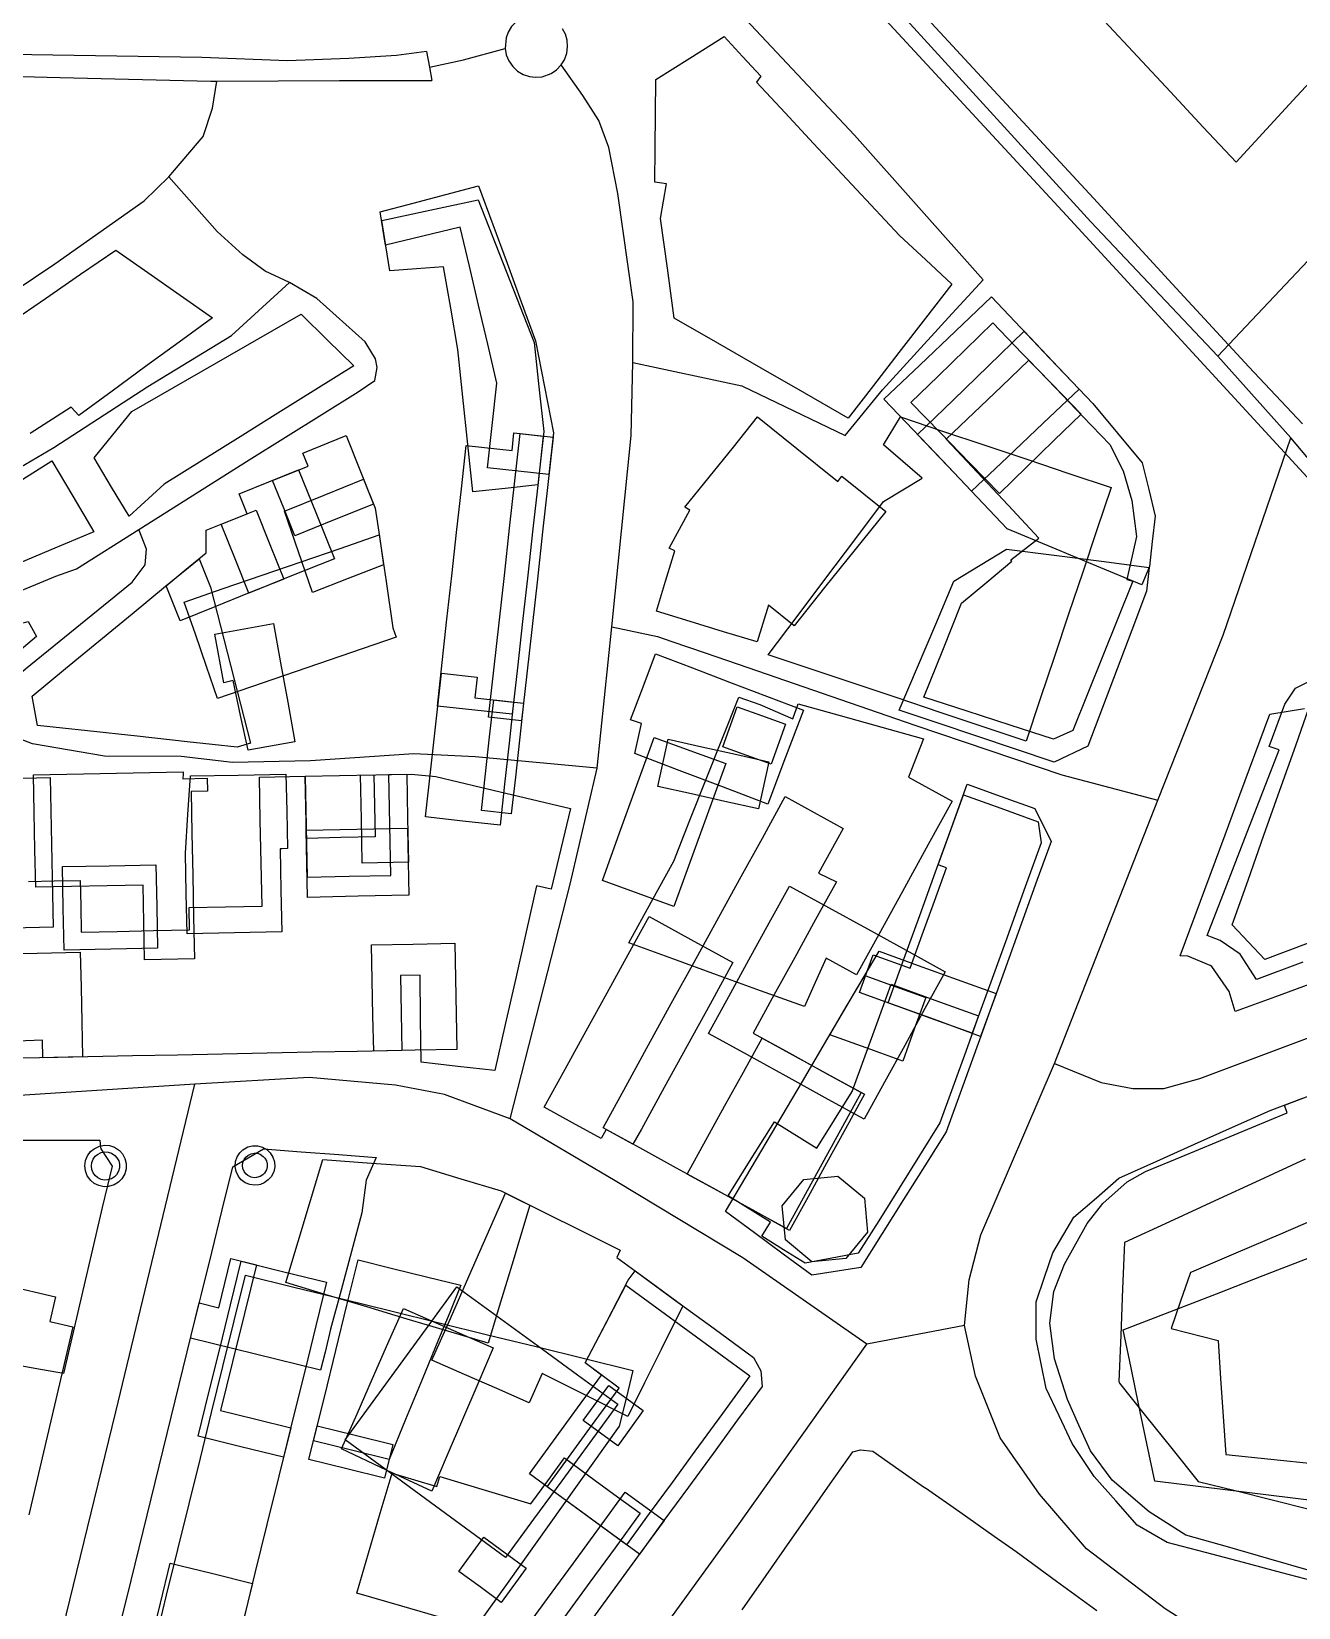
# Model space of a CAD drawing. Header units: metres. Extents: x 2534007 to 2539113, y 1151834 to 1154458.
# Drawn here: x 2538377.9 to 2538502.9, y 1152346 to 1152501.5 of the extents above; entities that cross this region are included whole.
import ezdxf

# ---------------------------------------------------------------- set-up
doc = ezdxf.new("R2010")
doc.units = ezdxf.units.M
for name, color, linetype in [('Buildings', 7, 'Continuous'), ('Rail', 7, 'Continuous'), ('Roads', 7, 'Continuous')]:
    doc.layers.add(name, color=color, linetype=linetype)

msp = doc.modelspace()

# ---------------------------------------------------------------- linework, layer by layer
at = {"layer": 'Buildings'}
for points in [[(2538505.709, 1152498.415), (2538502.71, 1152495.15), (2538499.712, 1152491.885), (2538496.714, 1152488.62), (2538493.468, 1152492.105), (2538490.221, 1152495.59), (2538486.975, 1152499.075), (2538483.728, 1152502.56)], [(2538375.771, 1152472.809), (2538379.237, 1152475.192), (2538382.702, 1152477.575), (2538386.168, 1152479.958), (2538389.346, 1152477.734), (2538392.525, 1152475.51), (2538395.703, 1152473.286), (2538395.703, 1152473.286), (2538392.409, 1152470.876), (2538389.114, 1152468.465), (2538385.82, 1152466.055), (2538382.525, 1152463.644), (2538381.76, 1152464.449), (2538377.713, 1152461.865)], [(2538503.282, 1152409.703), (2538498.728, 1152408.011), (2538497.1, 1152410.511), (2538495.124, 1152411.829), (2538493.841, 1152412.35), (2538495.619, 1152416.925), (2538497.397, 1152421.5), (2538499.175, 1152426.074), (2538500.953, 1152430.649), (2538499.983, 1152430.983), (2538501.513, 1152435.158), (2538502.554, 1152436.754), (2538503.955, 1152437.429)], [(2538504.597, 1152407.764), (2538500.604, 1152406.302), (2538496.611, 1152404.839), (2538496.034, 1152406.82), (2538494.325, 1152409.263), (2538494.159, 1152409.38), (2538491.953, 1152410.309), (2538491.192, 1152410.346), (2538492.666, 1152414.318), (2538494.14, 1152418.289), (2538495.614, 1152422.261), (2538497.088, 1152426.232), (2538498.562, 1152430.204), (2538500.036, 1152434.175), (2538503.45, 1152434.736)], [(2538377.552, 1152417.666), (2538380.105, 1152417.718), (2538382.658, 1152417.769), (2538382.71, 1152415.22), (2538382.761, 1152412.671), (2538386.32, 1152412.743), (2538389.88, 1152412.816), (2538393.439, 1152412.888), (2538393.395, 1152415.091), (2538396.997, 1152415.164), (2538400.598, 1152415.236), (2538400.512, 1152419.479), (2538400.427, 1152423.721), (2538400.341, 1152427.964), (2538404.85, 1152428.055), (2538404.951, 1152423.08), (2538405.051, 1152418.105), (2538409.182, 1152418.189), (2538413.314, 1152418.272), (2538413.214, 1152423.247), (2538413.114, 1152428.221), (2538415.344, 1152428.268), (2538417.738, 1152428.041), (2538422.17, 1152426.983), (2538426.602, 1152425.926), (2538431.034, 1152424.868), (2538431.034, 1152424.868), (2538430.084, 1152420.885), (2538429.134, 1152416.901), (2538427.69, 1152417.246), (2538426.659, 1152412.685), (2538425.627, 1152408.124), (2538424.596, 1152403.563), (2538423.564, 1152399.002), (2538419.93, 1152399.417), (2538416.295, 1152399.832), (2538416.243, 1152404.125), (2538416.19, 1152408.417), (2538414.251, 1152408.378), (2538414.325, 1152404.684), (2538414.4, 1152400.99), (2538409.972, 1152400.901), (2538405.544, 1152400.811), (2538401.116, 1152400.722), (2538396.688, 1152400.633), (2538392.26, 1152400.543), (2538387.832, 1152400.454), (2538383.404, 1152400.364), (2538378.976, 1152400.275), (2538378.941, 1152402.025), (2538374.772, 1152401.852)], [(2538374.159, 1152410.512), (2538378.414, 1152410.599), (2538382.668, 1152410.685), (2538382.738, 1152407.242), (2538382.808, 1152403.798), (2538382.878, 1152400.355), (2538378.648, 1152400.271), (2538374.418, 1152400.187)], [(2538504.038, 1152349.665), (2538499.945, 1152350.838), (2538495.853, 1152352.012), (2538491.76, 1152353.185), (2538488.121, 1152355.479), (2538484.471, 1152358.603), (2538482.341, 1152361.483), (2538481.202, 1152364.02), (2538480.063, 1152366.558), (2538478.804, 1152370.581), (2538478.339, 1152374.083), (2538478.723, 1152377.214), (2538479.76, 1152379.9), (2538482.018, 1152383.924), (2538483.546, 1152385.888), (2538485.96, 1152388.023), (2538487.775, 1152389.068), (2538491.271, 1152390.513), (2538494.767, 1152391.958), (2538498.262, 1152393.403), (2538501.758, 1152394.848), (2538501.474, 1152395.609), (2538505.308, 1152397.035)], [(2538504.986, 1152348.478), (2538501.219, 1152349.472), (2538497.451, 1152350.466), (2538493.684, 1152351.46), (2538489.916, 1152352.454), (2538486.959, 1152354.171), (2538484.837, 1152356.572), (2538482.714, 1152358.974), (2538480.543, 1152362.229), (2538479.256, 1152364.934), (2538477.969, 1152367.639), (2538476.98, 1152372.504), (2538476.976, 1152376.199), (2538477.809, 1152378.615), (2538478.641, 1152381.031), (2538480.695, 1152384.543), (2538482.918, 1152386.471), (2538485.14, 1152388.398), (2538488.872, 1152390.07), (2538492.605, 1152391.742), (2538496.337, 1152393.414), (2538500.069, 1152395.086), (2538503.199, 1152396.251)], [(2538375.848, 1152392.143), (2538380.23, 1152392.15), (2538384.611, 1152392.157), (2538384.666, 1152391.454), (2538384.705, 1152391.303), (2538385.8, 1152389.595), (2538385.8, 1152389.595), (2538384.841, 1152385.498), (2538383.882, 1152381.402), (2538382.923, 1152377.305), (2538381.964, 1152373.209), (2538381.005, 1152369.112), (2538378.167, 1152369.622), (2538375.329, 1152370.132)], [(2538503.506, 1152390.269), (2538499.052, 1152388.213), (2538494.598, 1152386.156), (2538490.144, 1152384.1), (2538485.69, 1152382.044), (2538485.508, 1152377.479), (2538485.326, 1152372.915), (2538485.144, 1152368.35), (2538485.156, 1152368.264), (2538485.199, 1152368.186), (2538487.783, 1152364.952), (2538490.367, 1152361.718), (2538492.951, 1152358.484), (2538496.61, 1152357.57), (2538500.269, 1152356.655), (2538503.927, 1152355.741)], [(2538505.505, 1152384.765), (2538501.1, 1152382.883), (2538496.695, 1152381), (2538492.29, 1152379.118), (2538492.224, 1152379.074), (2538492.16, 1152378.975), (2538491.226, 1152376.268), (2538490.291, 1152373.56), (2538494.923, 1152372.381), (2538495.175, 1152368.637), (2538495.427, 1152364.892), (2538495.679, 1152361.148), (2538500.123, 1152360.682), (2538504.566, 1152360.217)], [(2538386.09, 1152342.264), (2538387.279, 1152347.096), (2538388.467, 1152351.927), (2538389.655, 1152356.758), (2538390.844, 1152361.59), (2538392.032, 1152366.421), (2538393.221, 1152371.253), (2538394.409, 1152376.084), (2538396.327, 1152375.613), (2538397.519, 1152380.458), (2538400.041, 1152379.838), (2538400.041, 1152379.838), (2538398.864, 1152375.05), (2538397.686, 1152370.263), (2538396.509, 1152365.475), (2538399.971, 1152364.624), (2538403.433, 1152363.773), (2538402.257, 1152358.992), (2538401.081, 1152354.211), (2538399.904, 1152349.429), (2538398.728, 1152344.648)], [(2538506.839, 1152356.251), (2538502.3, 1152356.813), (2538497.761, 1152357.375), (2538493.222, 1152357.937), (2538488.683, 1152358.499), (2538487.904, 1152362.232), (2538487.126, 1152365.964), (2538486.347, 1152369.697), (2538485.568, 1152373.429), (2538490.171, 1152375.214), (2538494.774, 1152377), (2538499.376, 1152378.785), (2538503.979, 1152380.57)], [(2538390.072, 1152342.727), (2538391.182, 1152347.24), (2538392.292, 1152351.752), (2538393.402, 1152356.264), (2538394.512, 1152360.777), (2538395.622, 1152365.289), (2538396.732, 1152369.801), (2538397.842, 1152374.314), (2538398.952, 1152378.826), (2538403.732, 1152377.65), (2538408.512, 1152376.475), (2538413.291, 1152375.299), (2538418.071, 1152374.123), (2538422.851, 1152372.947), (2538427.631, 1152371.772), (2538432.41, 1152370.596), (2538437.19, 1152369.42), (2538436.513, 1152366.67), (2538435.836, 1152363.92), (2538435.836, 1152363.92), (2538433.071, 1152360.044), (2538430.306, 1152356.169), (2538427.541, 1152352.293), (2538424.776, 1152348.417), (2538422.011, 1152344.542)], [(2538375.46, 1152377.811), (2538380.231, 1152376.694), (2538379.659, 1152374.247), (2538381.928, 1152373.715), (2538381.928, 1152373.715), (2538380.844, 1152369.083), (2538379.759, 1152364.45), (2538378.675, 1152359.818), (2538377.59, 1152355.186)], [(2538447.967, 1152345.809), (2538450.326, 1152349.183), (2538452.685, 1152352.556), (2538454.678, 1152355.405), (2538456.67, 1152358.253), (2538458.876, 1152361.406), (2538459.649, 1152361.599), (2538460.868, 1152361.453), (2538463.431, 1152359.66), (2538465.969, 1152357.885), (2538466.049, 1152357.829), (2538469.435, 1152355.46), (2538472.821, 1152353.091), (2538475.019, 1152351.554), (2538478.994, 1152348.644), (2538482.968, 1152345.733)], [(2538418.803, 1152344.871), (2538414.381, 1152346.168), (2538409.959, 1152347.464), (2538411.114, 1152351.405), (2538412.27, 1152355.345), (2538413.425, 1152359.286), (2538417.841, 1152357.991), (2538418.128, 1152358.965), (2538422.629, 1152357.615), (2538427.129, 1152356.265), (2538428.782, 1152358.528), (2538430.435, 1152360.79), (2538433.461, 1152358.581), (2538433.461, 1152358.581), (2538435.685, 1152356.955), (2538437.909, 1152355.329), (2538435.428, 1152351.935), (2538432.948, 1152348.54), (2538430.467, 1152345.146)]]:
    msp.add_lwpolyline(points, dxfattribs=at)
for points in [[(2538463.445, 1152469.849), (2538460.943, 1152466.616), (2538458.441, 1152463.383), (2538454.147, 1152465.849), (2538449.854, 1152468.315), (2538445.56, 1152470.78), (2538441.266, 1152473.246), (2538440.594, 1152478.168), (2538439.921, 1152483.09), (2538440.499, 1152486.505), (2538439.343, 1152486.648), (2538439.377, 1152490.026), (2538439.411, 1152493.405), (2538439.445, 1152496.783), (2538442.813, 1152498.906), (2538446.18, 1152501.028), (2538448.004, 1152499.071), (2538449.828, 1152497.114), (2538449.379, 1152496.536), (2538452.202, 1152493.507), (2538455.026, 1152490.478), (2538457.849, 1152487.449), (2538460.673, 1152484.42), (2538463.496, 1152481.391), (2538466.085, 1152479.002), (2538468.674, 1152476.613), (2538466.06, 1152473.231), (2538463.445, 1152469.849)], [(2538421.968, 1152486.308), (2538423.37, 1152482.487), (2538424.772, 1152478.666), (2538426.174, 1152474.844), (2538427.576, 1152471.023), (2538428.473, 1152466.474), (2538429.369, 1152461.925), (2538428.911, 1152457.808), (2538425.883, 1152458.144), (2538422.854, 1152458.48), (2538423.314, 1152462.662), (2538423.774, 1152466.844), (2538422.868, 1152470.685), (2538421.962, 1152474.526), (2538421.056, 1152478.367), (2538420.15, 1152482.208), (2538416.47, 1152481.324), (2538412.79, 1152480.44), (2538412.271, 1152483.723), (2538415.503, 1152484.585), (2538418.736, 1152485.446), (2538421.968, 1152486.308)], [(2538421.911, 1152484.908), (2538423.298, 1152481.395), (2538424.685, 1152477.882), (2538426.072, 1152474.368), (2538427.459, 1152470.855), (2538427.926, 1152466.455), (2538428.393, 1152462.055), (2538428.101, 1152459.421), (2538427.808, 1152456.788), (2538424.602, 1152456.448), (2538421.396, 1152456.108), (2538420.9, 1152460.785), (2538420.404, 1152465.462), (2538419.908, 1152470.139), (2538419.211, 1152474.224), (2538418.514, 1152478.309), (2538415.854, 1152478.105), (2538413.194, 1152477.901), (2538412.8, 1152480.387), (2538412.405, 1152482.873), (2538417.158, 1152483.891), (2538421.911, 1152484.908)], [(2538481.211, 1152466.239), (2538477.676, 1152462.881), (2538474.141, 1152459.524), (2538470.606, 1152456.166), (2538467.726, 1152459.198), (2538464.846, 1152462.229), (2538461.966, 1152465.261), (2538465.501, 1152468.619), (2538469.036, 1152471.976), (2538472.571, 1152475.334), (2538475.451, 1152472.302), (2538478.331, 1152469.271), (2538481.211, 1152466.239)], [(2538390.95, 1152456.858), (2538387.489, 1152453.709), (2538385.756, 1152456.579), (2538384.023, 1152459.449), (2538385.892, 1152461.743), (2538387.761, 1152464.036), (2538391.933, 1152466.436), (2538396.105, 1152468.837), (2538400.277, 1152471.238), (2538404.449, 1152473.638), (2538407.053, 1152471.086), (2538409.656, 1152468.534), (2538405.915, 1152466.199), (2538402.174, 1152463.864), (2538398.432, 1152461.528), (2538394.691, 1152459.193), (2538390.95, 1152456.858)], [(2538481.432, 1152463.781), (2538478.737, 1152461.165), (2538476.041, 1152458.548), (2538473.346, 1152455.932), (2538470.437, 1152458.929), (2538467.529, 1152461.925), (2538464.62, 1152464.922), (2538467.315, 1152467.538), (2538470.01, 1152470.155), (2538472.705, 1152472.771), (2538475.614, 1152469.774), (2538478.523, 1152466.778), (2538481.432, 1152463.781)], [(2538488.151, 1152448.74), (2538487.409, 1152446.937), (2538482.978, 1152448.782), (2538478.546, 1152450.627), (2538474.115, 1152452.472), (2538471.17, 1152455.572), (2538468.224, 1152458.673), (2538465.279, 1152461.773), (2538468.781, 1152465.166), (2538472.283, 1152468.558), (2538475.785, 1152471.951), (2538479.173, 1152468.382), (2538482.56, 1152464.813), (2538485.005, 1152461.889), (2538487.45, 1152458.965), (2538488.089, 1152456.337), (2538488.728, 1152453.709), (2538488.44, 1152451.225), (2538488.151, 1152448.74)], [(2538480.614, 1152432.547), (2538478.679, 1152431.719), (2538474.422, 1152433.099), (2538470.166, 1152434.479), (2538465.909, 1152435.859), (2538467.76, 1152440.486), (2538469.61, 1152445.112), (2538472.102, 1152447.189), (2538474.594, 1152449.266), (2538474.486, 1152449.406), (2538477.257, 1152451.542), (2538474.204, 1152454.802), (2538471.152, 1152458.063), (2538468.099, 1152461.323), (2538470.823, 1152463.918), (2538473.548, 1152466.513), (2538476.272, 1152469.108), (2538478.936, 1152466.331), (2538481.599, 1152463.554), (2538484.263, 1152460.777), (2538485.568, 1152458.167), (2538486.407, 1152455.262), (2538486.887, 1152451.706), (2538485.94, 1152447.453), (2538486.512, 1152447.299), (2538485.037, 1152443.611), (2538483.563, 1152439.923), (2538482.089, 1152436.235), (2538480.614, 1152432.547)], [(2538457.21, 1152457.299), (2538457.405, 1152457.143), (2538457.821, 1152457.66), (2538459.987, 1152455.921), (2538462.153, 1152454.181), (2538459.132, 1152450.42), (2538456.111, 1152446.659), (2538453.09, 1152442.898), (2538450.564, 1152444.926), (2538449.456, 1152441.3), (2538446.14, 1152442.313), (2538442.825, 1152443.325), (2538439.509, 1152444.338), (2538440.415, 1152447.308), (2538441.321, 1152450.278), (2538440.776, 1152450.555), (2538442.795, 1152454.316), (2538442.329, 1152454.603), (2538444.718, 1152457.567), (2538447.107, 1152460.53), (2538449.496, 1152463.494), (2538453.353, 1152460.397), (2538457.21, 1152457.299)], [(2538484.371, 1152456.543), (2538482.973, 1152452.371), (2538481.575, 1152448.199), (2538480.178, 1152444.027), (2538478.78, 1152439.854), (2538477.382, 1152435.682), (2538475.984, 1152431.51), (2538471.742, 1152432.931), (2538467.5, 1152434.353), (2538463.259, 1152435.774), (2538459.017, 1152437.195), (2538454.775, 1152438.617), (2538450.533, 1152440.038), (2538453.383, 1152443.814), (2538456.233, 1152447.59), (2538459.083, 1152451.365), (2538461.933, 1152455.141), (2538465.719, 1152457.449), (2538463.824, 1152459.1), (2538461.929, 1152460.751), (2538463.595, 1152463.504), (2538467.75, 1152462.112), (2538471.905, 1152460.72), (2538476.061, 1152459.327), (2538480.216, 1152457.935), (2538484.371, 1152456.543)], [(2538428.343, 1152461.611), (2538427.835, 1152457.036), (2538427.327, 1152452.46), (2538426.818, 1152447.885), (2538426.31, 1152443.31), (2538425.802, 1152438.734), (2538425.294, 1152434.159), (2538421.595, 1152434.57), (2538417.896, 1152434.98), (2538418.372, 1152439.264), (2538418.848, 1152443.547), (2538419.325, 1152447.831), (2538419.801, 1152452.114), (2538420.277, 1152456.398), (2538420.753, 1152460.681), (2538425.265, 1152460.18), (2538425.459, 1152461.931), (2538428.343, 1152461.611)], [(2538407.716, 1152453.335), (2538403.843, 1152451.775), (2538402.742, 1152454.506), (2538401.641, 1152457.236), (2538405.135, 1152458.645), (2538404.615, 1152459.934), (2538408.888, 1152461.655), (2538410.249, 1152458.28), (2538411.609, 1152454.905), (2538407.716, 1152453.335)], [(2538429.321, 1152461.503), (2538428.803, 1152456.836), (2538428.284, 1152452.169), (2538427.766, 1152447.502), (2538427.248, 1152442.835), (2538426.729, 1152438.168), (2538426.211, 1152433.501), (2538422.956, 1152433.864), (2538423.475, 1152438.531), (2538423.993, 1152443.197), (2538424.512, 1152447.864), (2538425.031, 1152452.531), (2538425.549, 1152457.197), (2538426.068, 1152461.864), (2538429.321, 1152461.503)], [(2538384.018, 1152452.171), (2538379.759, 1152450.379), (2538375.499, 1152448.587), (2538371.24, 1152446.794), (2538366.98, 1152445.002), (2538362.721, 1152443.21), (2538358.016, 1152443.659), (2538358.27, 1152446.935), (2538358.524, 1152450.211), (2538362.157, 1152450.992), (2538365.791, 1152451.772), (2538369.424, 1152452.553), (2538372.901, 1152454.759), (2538376.377, 1152456.965), (2538379.854, 1152459.171), (2538381.936, 1152455.671), (2538384.018, 1152452.171)], [(2538407.736, 1152449.516), (2538403.521, 1152447.817), (2538399.306, 1152446.118), (2538397.937, 1152449.514), (2538396.568, 1152452.91), (2538399.125, 1152453.943), (2538398.335, 1152455.904), (2538401.272, 1152457.087), (2538404.208, 1152458.27), (2538405.972, 1152453.893), (2538407.736, 1152449.516)], [(2538412.596, 1152448.919), (2538409.089, 1152447.548), (2538405.581, 1152446.176), (2538404.199, 1152450.193), (2538402.816, 1152454.21), (2538406.719, 1152455.783), (2538410.621, 1152457.356), (2538411.774, 1152454.498), (2538412.185, 1152451.708), (2538412.596, 1152448.919)], [(2538402.744, 1152447.504), (2538399.336, 1152446.13), (2538395.928, 1152444.757), (2538392.52, 1152443.383), (2538391.129, 1152446.833), (2538393.11, 1152448.466), (2538395.091, 1152450.098), (2538395.088, 1152452.313), (2538397.547, 1152453.305), (2538400.006, 1152454.296), (2538401.375, 1152450.9), (2538402.744, 1152447.504)], [(2538413.819, 1152441.765), (2538409.417, 1152440.25), (2538405.015, 1152438.735), (2538400.612, 1152437.22), (2538396.21, 1152435.705), (2538395.116, 1152438.884), (2538394.022, 1152442.062), (2538392.928, 1152445.241), (2538396.775, 1152446.565), (2538400.622, 1152447.888), (2538404.469, 1152449.212), (2538408.316, 1152450.535), (2538412.163, 1152451.859), (2538412.84, 1152447.271), (2538413.518, 1152442.683), (2538413.819, 1152441.765)], [(2538399.468, 1152431.314), (2538398.136, 1152430.92), (2538393.215, 1152431.457), (2538388.294, 1152431.995), (2538383.372, 1152432.532), (2538378.451, 1152433.069), (2538377.926, 1152435.954), (2538381.217, 1152438.666), (2538384.508, 1152441.378), (2538387.799, 1152444.089), (2538391.09, 1152446.801), (2538394.381, 1152449.513), (2538395.506, 1152446.705), (2538396.497, 1152442.857), (2538397.487, 1152439.009), (2538398.478, 1152435.162), (2538399.468, 1152431.314)], [(2538482.07, 1152431.002), (2538478.753, 1152429.454), (2538474.934, 1152430.734), (2538471.114, 1152432.013), (2538467.295, 1152433.293), (2538463.475, 1152434.573), (2538465.271, 1152438.816), (2538467.066, 1152443.058), (2538468.862, 1152447.301), (2538471.451, 1152448.886), (2538474.039, 1152450.47), (2538478.74, 1152449.866), (2538483.441, 1152449.262), (2538488.142, 1152448.658), (2538487.868, 1152446.298), (2538486.419, 1152442.474), (2538484.969, 1152438.65), (2538483.52, 1152434.826), (2538482.07, 1152431.002)], [(2538371.831, 1152436.3), (2538371.656, 1152436.216), (2538371.698, 1152437.015), (2538370.998, 1152440.708), (2538370.956, 1152440.824), (2538370.554, 1152441.623), (2538374.037, 1152442.476), (2538377.52, 1152443.328), (2538378.338, 1152441.838), (2538375.138, 1152439.1), (2538371.939, 1152436.361), (2538371.831, 1152436.3)], [(2538401.723, 1152443.131), (2538402.431, 1152439.237), (2538403.138, 1152435.344), (2538403.846, 1152431.45), (2538399.215, 1152430.609), (2538398.476, 1152434.054), (2538397.736, 1152437.499), (2538396.819, 1152437.265), (2538395.944, 1152442.081), (2538398.833, 1152442.606), (2538401.723, 1152443.131)], [(2538454.026, 1152434.565), (2538452.261, 1152429.93), (2538450.496, 1152425.294), (2538446.124, 1152426.959), (2538441.751, 1152428.624), (2538437.379, 1152430.289), (2538438.043, 1152433.254), (2538436.961, 1152433.621), (2538438.199, 1152436.871), (2538439.436, 1152440.121), (2538443.084, 1152438.732), (2538446.731, 1152437.343), (2538450.379, 1152435.954), (2538454.026, 1152434.565)], [(2538425.426, 1152435.36), (2538424.977, 1152431.312), (2538424.528, 1152427.263), (2538424.079, 1152423.215), (2538420.408, 1152423.623), (2538416.736, 1152424.031), (2538417.261, 1152428.756), (2538417.786, 1152433.48), (2538418.311, 1152438.205), (2538421.824, 1152437.815), (2538421.598, 1152435.785), (2538425.426, 1152435.36)], [(2538426.405, 1152435.251), (2538426.001, 1152431.612), (2538425.597, 1152427.972), (2538425.193, 1152424.333), (2538422.244, 1152424.66), (2538422.649, 1152428.299), (2538423.053, 1152431.939), (2538423.458, 1152435.578), (2538426.405, 1152435.251)], [(2538449.709, 1152435.114), (2538452.969, 1152433.698), (2538453.511, 1152435.198), (2538457.629, 1152434.046), (2538461.748, 1152432.895), (2538465.866, 1152431.743), (2538464.381, 1152427.97), (2538468.69, 1152425.601), (2538466.332, 1152421.313), (2538463.975, 1152417.026), (2538461.617, 1152412.738), (2538459.259, 1152408.45), (2538456.245, 1152410.108), (2538455.184, 1152407.716), (2538454.123, 1152405.324), (2538449.787, 1152406.894), (2538445.451, 1152408.464), (2538441.115, 1152410.034), (2538436.779, 1152411.604), (2538438.998, 1152415.638), (2538441.216, 1152419.671), (2538442.822, 1152423.719), (2538444.428, 1152427.767), (2538446.034, 1152431.815), (2538447.64, 1152435.863), (2538449.709, 1152435.114)], [(2538508.668, 1152433.67), (2538508.919, 1152433.399), (2538509.565, 1152433.885), (2538512.527, 1152430.478), (2538515.49, 1152427.07), (2538518.452, 1152423.663), (2538521.414, 1152420.255), (2538520.959, 1152418.079), (2538516.676, 1152416.455), (2538512.393, 1152414.832), (2538508.11, 1152413.208), (2538503.827, 1152411.585), (2538499.544, 1152409.961), (2538496.328, 1152413.385), (2538497.893, 1152417.81), (2538499.459, 1152422.235), (2538501.024, 1152426.661), (2538502.59, 1152431.086), (2538504.155, 1152435.511), (2538506.514, 1152435.944), (2538508.668, 1152433.67)], [(2538452.25, 1152433.183), (2538450.821, 1152429.236), (2538448.44, 1152430.098), (2538446.059, 1152430.96), (2538447.489, 1152434.908), (2538449.87, 1152434.046), (2538452.25, 1152433.183)], [(2538446.348, 1152429.306), (2538444.646, 1152424.606), (2538442.943, 1152419.906), (2538441.241, 1152415.206), (2538437.711, 1152416.485), (2538434.181, 1152417.764), (2538435.883, 1152422.464), (2538437.586, 1152427.164), (2538439.288, 1152431.864), (2538442.818, 1152430.585), (2538446.348, 1152429.306)], [(2538450.613, 1152429.473), (2538449.574, 1152424.825), (2538446.265, 1152425.565), (2538442.957, 1152426.304), (2538439.648, 1152427.044), (2538440.685, 1152431.693), (2538443.994, 1152430.953), (2538447.304, 1152430.213), (2538450.613, 1152429.473)], [(2538379.983, 1152413.15), (2538375.899, 1152413.068), (2538371.815, 1152412.985), (2538367.731, 1152412.903), (2538367.652, 1152416.847), (2538367.572, 1152420.792), (2538367.493, 1152424.736), (2538371.681, 1152425.124), (2538371.549, 1152427.758), (2538375.616, 1152427.84), (2538379.684, 1152427.921), (2538379.784, 1152422.997), (2538379.883, 1152418.074), (2538379.983, 1152413.15)], [(2538392.81, 1152428.255), (2538392.778, 1152427.811), (2538395.201, 1152427.861), (2538395.228, 1152426.566), (2538393.601, 1152426.534), (2538393.684, 1152422.406), (2538393.767, 1152418.279), (2538393.85, 1152414.151), (2538393.933, 1152410.023), (2538389.006, 1152409.923), (2538388.932, 1152413.616), (2538388.858, 1152417.309), (2538385.329, 1152417.238), (2538381.8, 1152417.167), (2538378.271, 1152417.096), (2538378.197, 1152420.789), (2538378.122, 1152424.483), (2538378.048, 1152428.176), (2538382.972, 1152428.275), (2538387.897, 1152428.375), (2538392.821, 1152428.474), (2538392.81, 1152428.255)], [(2538402.591, 1152420.904), (2538402.38, 1152420.901), (2538402.463, 1152416.798), (2538402.545, 1152412.694), (2538397.872, 1152412.6), (2538393.198, 1152412.505), (2538393.118, 1152416.478), (2538393.038, 1152420.45), (2538393.293, 1152424.264), (2538393.548, 1152428.078), (2538398.253, 1152428.172), (2538402.958, 1152428.266), (2538403.032, 1152424.591), (2538403.105, 1152420.916), (2538402.591, 1152420.904)], [(2538411.768, 1152422.061), (2538408.372, 1152421.993), (2538404.975, 1152421.924), (2538404.913, 1152424.99), (2538404.851, 1152428.055), (2538408.247, 1152428.124), (2538411.643, 1152428.193), (2538411.706, 1152425.127), (2538411.768, 1152422.061)], [(2538415.049, 1152419.559), (2538410.486, 1152419.466), (2538410.398, 1152423.816), (2538410.31, 1152428.165), (2538414.873, 1152428.258), (2538414.961, 1152423.909), (2538415.049, 1152419.559)], [(2538477.47, 1152421.474), (2538475.772, 1152416.777), (2538474.075, 1152412.08), (2538472.377, 1152407.383), (2538470.679, 1152402.686), (2538466.967, 1152404.028), (2538463.256, 1152405.369), (2538459.544, 1152406.711), (2538460.889, 1152410.435), (2538464.546, 1152409.114), (2538465.74, 1152412.416), (2538466.934, 1152415.717), (2538468.128, 1152419.019), (2538467.305, 1152419.316), (2538468.554, 1152422.77), (2538469.803, 1152426.224), (2538473.497, 1152424.888), (2538477.191, 1152423.553), (2538477.47, 1152421.474)], [(2538478.444, 1152421.598), (2538477.055, 1152417.756), (2538475.666, 1152413.914), (2538474.278, 1152410.073), (2538472.889, 1152406.231), (2538471.5, 1152402.389), (2538466.94, 1152404.038), (2538462.379, 1152405.686), (2538463.939, 1152410.002), (2538465.499, 1152414.319), (2538467.06, 1152418.635), (2538468.62, 1152422.952), (2538470.18, 1152427.268), (2538473.515, 1152426.062), (2538476.85, 1152424.856), (2538478.444, 1152421.598)], [(2538459.724, 1152396.838), (2538457.879, 1152393.482), (2538456.034, 1152390.127), (2538454.188, 1152386.771), (2538452.343, 1152383.415), (2538448.723, 1152385.406), (2538445.102, 1152387.396), (2538441.482, 1152389.387), (2538437.861, 1152391.377), (2538434.241, 1152393.368), (2538436.487, 1152397.452), (2538438.733, 1152401.536), (2538440.979, 1152405.62), (2538443.225, 1152409.705), (2538445.47, 1152413.789), (2538447.716, 1152417.873), (2538449.962, 1152421.957), (2538452.208, 1152426.041), (2538455.076, 1152424.464), (2538457.944, 1152422.886), (2538456.73, 1152420.68), (2538455.515, 1152418.473), (2538457.273, 1152417.645), (2538455.219, 1152413.91), (2538453.166, 1152410.175), (2538451.112, 1152406.439), (2538449.058, 1152402.704), (2538452.613, 1152400.749), (2538456.169, 1152398.793), (2538459.724, 1152396.838)], [(2538415.089, 1152416.303), (2538410.091, 1152416.202), (2538405.093, 1152416.1), (2538405.026, 1152419.418), (2538404.959, 1152422.735), (2538409.957, 1152422.837), (2538414.955, 1152422.938), (2538415.022, 1152419.621), (2538415.089, 1152416.303)], [(2538390.296, 1152411.089), (2538385.681, 1152410.997), (2538381.065, 1152410.904), (2538380.983, 1152415.019), (2538380.9, 1152419.134), (2538385.516, 1152419.226), (2538390.131, 1152419.319), (2538390.214, 1152415.204), (2538390.296, 1152411.089)], [(2538468.005, 1152408.764), (2538466.006, 1152405.129), (2538464.007, 1152401.494), (2538462.007, 1152397.858), (2538460.008, 1152394.223), (2538456.168, 1152396.335), (2538452.327, 1152398.446), (2538448.487, 1152400.558), (2538444.646, 1152402.669), (2538446.645, 1152406.305), (2538448.645, 1152409.94), (2538450.644, 1152413.576), (2538452.643, 1152417.211), (2538456.484, 1152415.099), (2538460.324, 1152412.987), (2538464.165, 1152410.876), (2538468.005, 1152408.764)], [(2538438.024, 1152393.24), (2538437.2, 1152391.741), (2538434.544, 1152393.2), (2538434.056, 1152392.313), (2538431.248, 1152393.858), (2538428.439, 1152395.403), (2538430.508, 1152399.165), (2538432.577, 1152402.927), (2538434.647, 1152406.69), (2538436.716, 1152410.452), (2538438.785, 1152414.214), (2538442.921, 1152411.939), (2538447.058, 1152409.664), (2538444.8, 1152405.558), (2538442.541, 1152401.452), (2538440.283, 1152397.346), (2538438.024, 1152393.24)], [(2538419.831, 1152401.1), (2538415.723, 1152401.017), (2538411.615, 1152400.934), (2538411.545, 1152404.426), (2538411.474, 1152407.917), (2538411.404, 1152411.409), (2538415.512, 1152411.492), (2538419.619, 1152411.575), (2538419.69, 1152408.083), (2538419.76, 1152404.592), (2538419.831, 1152401.1)], [(2538459.693, 1152379.589), (2538454.851, 1152378.818), (2538452.014, 1152380.912), (2538449.178, 1152383.007), (2538446.341, 1152385.101), (2538448.864, 1152389.381), (2538451.387, 1152393.661), (2538453.91, 1152397.941), (2538456.433, 1152402.221), (2538458.956, 1152406.501), (2538461.479, 1152410.781), (2538465.328, 1152409.389), (2538469.176, 1152407.998), (2538473.025, 1152406.606), (2538471.381, 1152402.06), (2538469.737, 1152397.514), (2538468.093, 1152392.968), (2538465.993, 1152389.623), (2538463.893, 1152386.279), (2538461.793, 1152382.934), (2538459.693, 1152379.589)], [(2538467.48, 1152393.864), (2538465.468, 1152390.643), (2538463.456, 1152387.423), (2538461.443, 1152384.202), (2538459.431, 1152380.981), (2538456.814, 1152380.491), (2538454.196, 1152380.001), (2538452.06, 1152381.336), (2538449.923, 1152382.67), (2538450.783, 1152384.046), (2538446.591, 1152386.664), (2538448.871, 1152390.314), (2538451.15, 1152393.964), (2538455.341, 1152391.346), (2538457.085, 1152394.14), (2538458.829, 1152396.934), (2538460.106, 1152400.464), (2538461.383, 1152403.995), (2538462.66, 1152407.525), (2538466.98, 1152405.963), (2538471.3, 1152404.401), (2538470.027, 1152400.889), (2538468.753, 1152397.376), (2538467.48, 1152393.864)], [(2538466.078, 1152406.206), (2538464.947, 1152403.08), (2538463.815, 1152399.953), (2538460.221, 1152401.252), (2538456.626, 1152402.55), (2538458.343, 1152405.467), (2538460.059, 1152408.383), (2538463.069, 1152407.295), (2538466.078, 1152406.206)], [(2538456.291, 1152389.866), (2538454.47, 1152386.555), (2538452.649, 1152383.244), (2538449.284, 1152385.095), (2538445.918, 1152386.947), (2538442.553, 1152388.798), (2538444.398, 1152392.154), (2538446.244, 1152395.511), (2538448.089, 1152398.867), (2538449.934, 1152402.223), (2538453.3, 1152400.372), (2538456.665, 1152398.521), (2538460.031, 1152396.67), (2538458.161, 1152393.268), (2538456.291, 1152389.866)], [(2538385.46, 1152387.575), (2538385.011, 1152387.556), (2538384.508, 1152387.656), (2538384.05, 1152387.885), (2538383.699, 1152388.173), (2538383.353, 1152388.635), (2538383.168, 1152389.111), (2538383.108, 1152389.623), (2538383.178, 1152390.129), (2538383.373, 1152390.61), (2538383.68, 1152391.014), (2538384.029, 1152391.305), (2538384.546, 1152391.559), (2538385.05, 1152391.649), (2538385.565, 1152391.613), (2538386.048, 1152391.451), (2538386.523, 1152391.125), (2538386.824, 1152390.79), (2538387.075, 1152390.335), (2538387.196, 1152389.843), (2538387.191, 1152389.324), (2538387.06, 1152388.83), (2538386.765, 1152388.338), (2538386.449, 1152388.016), (2538386.014, 1152387.738), (2538385.46, 1152387.575)], [(2538385.355, 1152388.224), (2538385.07, 1152388.213), (2538384.725, 1152388.28), (2538384.41, 1152388.428), (2538384.144, 1152388.65), (2538383.938, 1152388.936), (2538383.81, 1152389.259), (2538383.766, 1152389.604), (2538383.813, 1152389.953), (2538383.946, 1152390.273), (2538384.15, 1152390.551), (2538384.368, 1152390.74), (2538384.735, 1152390.928), (2538385.076, 1152390.993), (2538385.424, 1152390.969), (2538385.755, 1152390.861), (2538386.09, 1152390.629), (2538386.283, 1152390.413), (2538386.455, 1152390.11), (2538386.541, 1152389.773), (2538386.54, 1152389.425), (2538386.453, 1152389.086), (2538386.243, 1152388.736), (2538386.041, 1152388.534), (2538385.746, 1152388.34), (2538385.355, 1152388.224)], [(2538406.813, 1152371.24), (2538406.371, 1152369.458), (2538402.099, 1152370.509), (2538397.826, 1152371.56), (2538393.554, 1152372.611), (2538394.593, 1152376.834), (2538395.632, 1152381.056), (2538396.67, 1152385.279), (2538397.709, 1152389.501), (2538400.755, 1152391.274), (2538404.46, 1152391), (2538408.165, 1152390.725), (2538411.87, 1152390.451), (2538410.875, 1152388.206), (2538410.449, 1152384.989), (2538409.422, 1152381.163), (2538408.396, 1152377.336), (2538407.369, 1152373.51), (2538406.813, 1152371.24)], [(2538400.293, 1152387.739), (2538399.881, 1152387.695), (2538399.398, 1152387.761), (2538398.943, 1152387.945), (2538398.55, 1152388.243), (2538398.276, 1152388.568), (2538398.033, 1152389.064), (2538397.945, 1152389.541), (2538397.98, 1152390.034), (2538398.135, 1152390.498), (2538398.404, 1152390.905), (2538398.715, 1152391.2), (2538399.195, 1152391.476), (2538399.666, 1152391.594), (2538400.155, 1152391.589), (2538400.633, 1152391.463), (2538401.104, 1152391.181), (2538401.406, 1152390.884), (2538401.674, 1152390.466), (2538401.821, 1152390.001), (2538401.848, 1152389.514), (2538401.753, 1152389.034), (2538401.5, 1152388.543), (2538401.22, 1152388.22), (2538400.823, 1152387.929), (2538400.443, 1152387.775), (2538400.293, 1152387.739)], [(2538400.066, 1152388.448), (2538399.823, 1152388.435), (2538399.521, 1152388.493), (2538399.199, 1152388.66), (2538399.011, 1152388.816), (2538398.83, 1152389.064), (2538398.719, 1152389.348), (2538398.679, 1152389.65), (2538398.718, 1152389.954), (2538398.83, 1152390.238), (2538399.008, 1152390.481), (2538399.198, 1152390.639), (2538399.524, 1152390.81), (2538399.821, 1152390.866), (2538400.124, 1152390.848), (2538400.414, 1152390.754), (2538400.714, 1152390.545), (2538400.875, 1152390.366), (2538401.031, 1152390.095), (2538401.105, 1152389.806), (2538401.105, 1152389.499), (2538401.03, 1152389.205), (2538400.84, 1152388.891), (2538400.673, 1152388.721), (2538400.411, 1152388.548), (2538400.066, 1152388.448)], [(2538425.361, 1152380.251), (2538424.139, 1152376.177), (2538422.916, 1152372.103), (2538418.922, 1152373.3), (2538414.929, 1152374.498), (2538410.935, 1152375.695), (2538406.942, 1152376.893), (2538402.948, 1152378.09), (2538404.163, 1152382.141), (2538405.378, 1152386.193), (2538406.593, 1152390.244), (2538411.414, 1152389.888), (2538416.234, 1152389.533), (2538420.214, 1152388.34), (2538424.193, 1152387.146), (2538427.006, 1152385.744), (2538426.184, 1152382.998), (2538425.361, 1152380.251)], [(2538458.208, 1152380.476), (2538454.853, 1152380.154), (2538452.25, 1152382.298), (2538451.926, 1152385.654), (2538454.07, 1152388.256), (2538457.426, 1152388.579), (2538460.029, 1152386.435), (2538460.351, 1152383.08), (2538458.208, 1152380.476)], [(2538439.984, 1152371.485), (2538438.341, 1152368.191), (2538436.698, 1152364.896), (2538432.464, 1152367.006), (2538428.23, 1152369.116), (2538426.956, 1152366.224), (2538423.76, 1152367.631), (2538420.564, 1152369.037), (2538417.368, 1152370.444), (2538419.182, 1152374.566), (2538420.996, 1152378.688), (2538422.81, 1152382.809), (2538424.624, 1152386.931), (2538428.397, 1152385.052), (2538432.17, 1152383.172), (2538435.943, 1152381.293), (2538435.591, 1152380.578), (2538438.861, 1152378.188), (2538442.13, 1152375.798), (2538439.984, 1152371.485)], [(2538406.965, 1152378.134), (2538405.903, 1152373.818), (2538404.842, 1152369.501), (2538403.78, 1152365.185), (2538402.718, 1152360.868), (2538398.511, 1152361.903), (2538394.304, 1152362.938), (2538395.366, 1152367.255), (2538396.427, 1152371.571), (2538397.489, 1152375.888), (2538398.55, 1152380.204), (2538402.758, 1152379.169), (2538406.965, 1152378.134)], [(2538418.021, 1152372.473), (2538416.394, 1152368.527), (2538414.768, 1152364.581), (2538413.141, 1152360.635), (2538409.412, 1152361.553), (2538405.683, 1152362.47), (2538406.781, 1152366.933), (2538407.879, 1152371.397), (2538408.976, 1152375.86), (2538410.074, 1152380.323), (2538413.457, 1152379.491), (2538416.84, 1152378.658), (2538420.223, 1152377.826), (2538419.122, 1152375.15), (2538418.021, 1152372.473)], [(2538449.938, 1152367.851), (2538447.518, 1152364.54), (2538445.098, 1152361.228), (2538442.679, 1152357.917), (2538440.259, 1152354.605), (2538437.839, 1152351.294), (2538434.802, 1152353.513), (2538431.766, 1152355.732), (2538428.729, 1152357.951), (2538431.101, 1152361.198), (2538433.474, 1152364.444), (2538435.846, 1152367.691), (2538432.469, 1152370.16), (2538434.605, 1152374.244), (2538436.74, 1152378.328), (2538437.406, 1152379.251), (2538441.299, 1152376.406), (2538445.193, 1152373.56), (2538449.086, 1152370.715), (2538449.814, 1152369.388), (2538449.938, 1152367.851)], [(2538435.694, 1152366.099), (2538432.929, 1152362.315), (2538430.164, 1152358.53), (2538427.398, 1152354.746), (2538424.633, 1152350.961), (2538420.673, 1152353.866), (2538416.713, 1152356.77), (2538412.753, 1152359.675), (2538408.793, 1152362.579), (2538411.553, 1152366.357), (2538414.314, 1152370.134), (2538417.074, 1152373.912), (2538419.834, 1152377.689), (2538423.799, 1152374.792), (2538427.764, 1152371.894), (2538431.729, 1152368.997), (2538435.694, 1152366.099)], [(2538443.306, 1152361.464), (2538441.057, 1152358.386), (2538438.807, 1152355.309), (2538436.558, 1152352.231), (2538433.363, 1152354.566), (2538430.168, 1152356.9), (2538426.973, 1152359.235), (2538429.345, 1152362.482), (2538431.718, 1152365.728), (2538434.09, 1152368.975), (2538432.469, 1152370.16), (2538434.479, 1152374.002), (2538436.488, 1152377.845), (2538439.55, 1152375.607), (2538442.612, 1152373.37), (2538445.673, 1152371.132), (2538448.735, 1152368.894), (2538446.021, 1152365.179), (2538443.306, 1152361.464)], [(2538423.41, 1152371.651), (2538421.893, 1152368.118), (2538420.375, 1152364.585), (2538418.858, 1152361.051), (2538417.34, 1152357.518), (2538412.893, 1152359.601), (2538408.446, 1152361.683), (2538409.972, 1152365.15), (2538411.498, 1152368.617), (2538413.024, 1152372.084), (2538414.55, 1152375.551), (2538418.98, 1152373.601), (2538423.41, 1152371.651)], [(2538438.22, 1152365.463), (2538435.689, 1152362), (2538432.293, 1152364.481), (2538434.824, 1152367.945), (2538438.22, 1152365.463)], [(2538413.505, 1152362.12), (2538412.685, 1152358.789), (2538408.957, 1152359.707), (2538405.228, 1152360.624), (2538406.048, 1152363.955), (2538409.777, 1152363.038), (2538413.505, 1152362.12)], [(2538440.275, 1152354.629), (2538437.713, 1152351.123), (2538435.15, 1152347.616), (2538432.588, 1152344.11), (2538430.026, 1152340.604), (2538427.463, 1152337.097), (2538424.901, 1152333.591), (2538421.07, 1152336.391), (2538423.632, 1152339.897), (2538426.195, 1152343.404), (2538428.757, 1152346.91), (2538431.319, 1152350.416), (2538433.882, 1152353.923), (2538436.444, 1152357.429), (2538440.275, 1152354.629)], [(2538426.668, 1152349.916), (2538424.196, 1152346.534), (2538422.108, 1152348.061), (2538420.019, 1152349.588), (2538422.49, 1152352.97), (2538424.579, 1152351.443), (2538426.668, 1152349.916)], [(2538399.656, 1152348.42), (2538398.682, 1152344.461), (2538397.708, 1152340.502), (2538396.735, 1152336.542), (2538395.761, 1152332.583), (2538394.787, 1152328.624), (2538390.732, 1152329.622), (2538386.676, 1152330.619), (2538387.65, 1152334.578), (2538388.624, 1152338.537), (2538389.598, 1152342.497), (2538390.572, 1152346.456), (2538391.546, 1152350.415), (2538395.601, 1152349.418), (2538399.656, 1152348.42)]]:
    msp.add_lwpolyline(points, close=True, dxfattribs=at)
at = {"layer": 'Rail'}
for points in [[(2538418.766, 1152554.13), (2538482.63, 1152485.09)], [(2538416.421, 1152552.099), (2538480.378, 1152482.96)], [(2538482.63, 1152485.09), (2538490.414, 1152476.636), (2538497.958, 1152468.444), (2538503.246, 1152462.82)], [(2538480.378, 1152482.96), (2538501.86, 1152459.585), (2538526.925, 1152432.31)]]:
    msp.add_lwpolyline(points, dxfattribs=at)
at = {"layer": 'Roads'}
for points in [[(2538482.38, 1152482.756), (2538463.544, 1152503.416), (2538451.607, 1152516.208), (2538450.14, 1152517.78), (2538449.689, 1152518.263), (2538439.658, 1152528.946), (2538424.158, 1152545.52), (2538406.723, 1152564.216)], [(2538634.511, 1152553.31), (2538631.865, 1152548.653), (2538628.161, 1152543.573), (2538624.669, 1152539.763), (2538618.954, 1152534.365), (2538613.556, 1152530.873), (2538606.571, 1152528.121), (2538597.999, 1152526.005), (2538580.113, 1152523.041), (2538561.063, 1152519.76), (2538551.22, 1152517.433), (2538543.176, 1152514.258), (2538538.731, 1152511.823), (2538531.853, 1152506.531), (2538523.703, 1152499.229), (2538512.696, 1152488.328), (2538494.916, 1152469.49)], [(2538471.756, 1152477.025), (2538459.056, 1152491.313), (2538442.67, 1152508.749)], [(2538426.219, 1152502.846), (2538425.719, 1152502.518), (2538425.228, 1152502.02), (2538424.883, 1152501.471), (2538424.671, 1152500.91), (2538424.578, 1152499.841)], [(2538416.828, 1152499.541), (2538413.865, 1152499.17), (2538409.155, 1152498.853), (2538403.123, 1152498.641), (2538394.656, 1152498.959), (2538373.648, 1152499.276), (2538347.984, 1152500.018), (2538318.985, 1152500.599), (2538303.321, 1152501.075), (2538286.653, 1152502.081), (2538284.784, 1152502.215)], [(2538430.11, 1152498.223), (2538430.428, 1152498.73), (2538430.666, 1152499.386), (2538430.75, 1152500.03), (2538430.699, 1152500.676), (2538430.531, 1152501.253), (2538430.246, 1152501.8)], [(2538416.828, 1152499.541), (2538417.11, 1152498.02)], [(2538417.11, 1152498.02), (2538420.473, 1152498.746), (2538424.578, 1152499.841)], [(2538424.578, 1152499.841), (2538424.693, 1152499.231), (2538424.94, 1152498.633), (2538425.34, 1152498.06), (2538425.819, 1152497.621), (2538426.378, 1152497.293), (2538426.994, 1152497.088), (2538427.589, 1152497.016), (2538428.235, 1152497.069), (2538429.115, 1152497.38), (2538429.663, 1152497.753), (2538430.11, 1152498.223)], [(2538417.11, 1152498.02), (2538417.358, 1152496.684)], [(2538437.173, 1152468.863), (2538437.206, 1152474.84), (2538435.699, 1152485.555), (2538434.825, 1152490.08), (2538433.829, 1152492.75), (2538432.263, 1152495.226), (2538430.11, 1152498.223)], [(2538360.313, 1152497.53), (2538380.686, 1152497.001), (2538395.555, 1152496.63), (2538396.145, 1152496.633)], [(2538391.394, 1152487.178), (2538394.79, 1152491.169), (2538395.716, 1152493.948), (2538396.145, 1152496.633)], [(2538396.145, 1152496.633), (2538408.255, 1152496.684), (2538417.358, 1152496.684)], [(2538360.068, 1152465.97), (2538362.161, 1152466.613), (2538365.79, 1152468.96), (2538380.171, 1152478.621), (2538388.961, 1152484.816), (2538391.394, 1152487.178)], [(2538403.3, 1152476.78), (2538400.919, 1152477.891), (2538398.696, 1152479.478), (2538396.156, 1152481.78), (2538391.394, 1152487.178)], [(2538494.916, 1152469.49), (2538482.38, 1152482.756)], [(2538359.285, 1152451.307), (2538361.918, 1152451.429), (2538368.85, 1152453.916), (2538380.068, 1152460.478), (2538389.329, 1152466.51), (2538397.584, 1152471.538), (2538403.3, 1152476.78)], [(2538388.449, 1152452.396), (2538399.334, 1152459.258), (2538410.097, 1152465.968), (2538411.714, 1152467.096), (2538411.952, 1152468.366), (2538411.793, 1152469.239), (2538410.761, 1152470.906), (2538405.999, 1152475.192), (2538403.3, 1152476.78)], [(2538468.316, 1152473.321), (2538471.756, 1152477.025)], [(2538437.173, 1152468.863), (2538447.943, 1152466.574), (2538458.13, 1152461.679), (2538461.834, 1152466.177), (2538468.316, 1152473.321)], [(2538435.12, 1152442.779), (2538437.026, 1152461.673), (2538437.173, 1152468.863)], [(2538502.113, 1152461.446), (2538494.916, 1152469.49)], [(2538488.99, 1152425.675), (2538495.445, 1152441.973), (2538502.113, 1152461.446)], [(2538543.08, 1152419.73), (2538539.073, 1152422.474), (2538530.579, 1152430.331), (2538519.308, 1152441.365), (2538511.053, 1152450.81), (2538502.113, 1152461.446)], [(2538356.178, 1152443.344), (2538357.324, 1152442.921), (2538361.308, 1152442.351), (2538366.501, 1152442.779), (2538370.344, 1152444.13), (2538375.75, 1152445.909), (2538380.256, 1152447.775), (2538382.294, 1152448.516), (2538388.449, 1152452.396)], [(2538375.395, 1152433.316), (2538375.11, 1152435.523), (2538375.893, 1152437.443), (2538377.245, 1152438.653), (2538385.498, 1152445.34), (2538387.774, 1152447.19), (2538389.055, 1152448.898), (2538389.196, 1152450.463), (2538388.449, 1152452.396)], [(2538433.663, 1152428.834), (2538435.12, 1152442.779)], [(2538435.12, 1152442.779), (2538439.609, 1152441.836)], [(2538439.609, 1152441.836), (2538441.02, 1152441.351), (2538444.313, 1152440.219), (2538448.546, 1152438.764), (2538465.009, 1152433.104)], [(2538433.663, 1152428.834), (2538421.639, 1152429.973), (2538415.591, 1152430.258), (2538405.39, 1152429.566), (2538397.691, 1152429.407), (2538392.615, 1152429.982), (2538385.044, 1152430.028), (2538377.956, 1152431.254), (2538376.249, 1152431.894), (2538375.395, 1152433.316)], [(2538465.009, 1152433.104), (2538479.513, 1152428.196), (2538488.99, 1152425.675)], [(2538425.078, 1152394.25), (2538431.004, 1152417.401), (2538433.663, 1152428.834)], [(2538478.8, 1152399.714), (2538488.99, 1152425.675)], [(2538488.311, 1152397.24), (2538489.581, 1152397.24), (2538493.128, 1152398.245), (2538529.005, 1152411.686), (2538535.143, 1152414.015), (2538537.895, 1152415.39), (2538543.08, 1152419.73)], [(2538469.898, 1152373.876), (2538470.363, 1152378.366), (2538471.528, 1152382.811), (2538478.8, 1152399.714)], [(2538478.8, 1152399.714), (2538483.39, 1152397.821), (2538486.513, 1152397.24), (2538488.311, 1152397.24)], [(2538425.078, 1152394.25), (2538418.595, 1152396.658), (2538413.78, 1152397.584), (2538405.26, 1152398.325), (2538393.974, 1152397.661)], [(2538393.974, 1152397.661), (2538371.043, 1152396.206), (2538358.711, 1152395.791), (2538353.446, 1152396.138), (2538349.498, 1152396.623)], [(2538371.776, 1152306.48), (2538373.26, 1152312.574), (2538386.184, 1152365.358), (2538393.974, 1152397.661)], [(2538460.266, 1152372.025), (2538448.043, 1152380.544), (2538435.449, 1152388.138), (2538425.078, 1152394.25)], [(2538469.898, 1152373.876), (2538460.266, 1152372.025)], [(2538496.149, 1152341.81), (2538489.715, 1152345.91), (2538481.936, 1152351.838), (2538477.306, 1152357.208), (2538473.416, 1152362.764), (2538471.009, 1152368.876), (2538469.898, 1152373.876)], [(2538410.285, 1152298.35), (2538411.819, 1152303.234), (2538412.985, 1152305.773), (2538414.838, 1152308.791), (2538418.935, 1152314.873), (2538430.874, 1152331.103), (2538447.503, 1152354.065), (2538460.266, 1152372.025)]]:
    msp.add_lwpolyline(points, dxfattribs=at)

doc.saveas('drawing.dxf')
